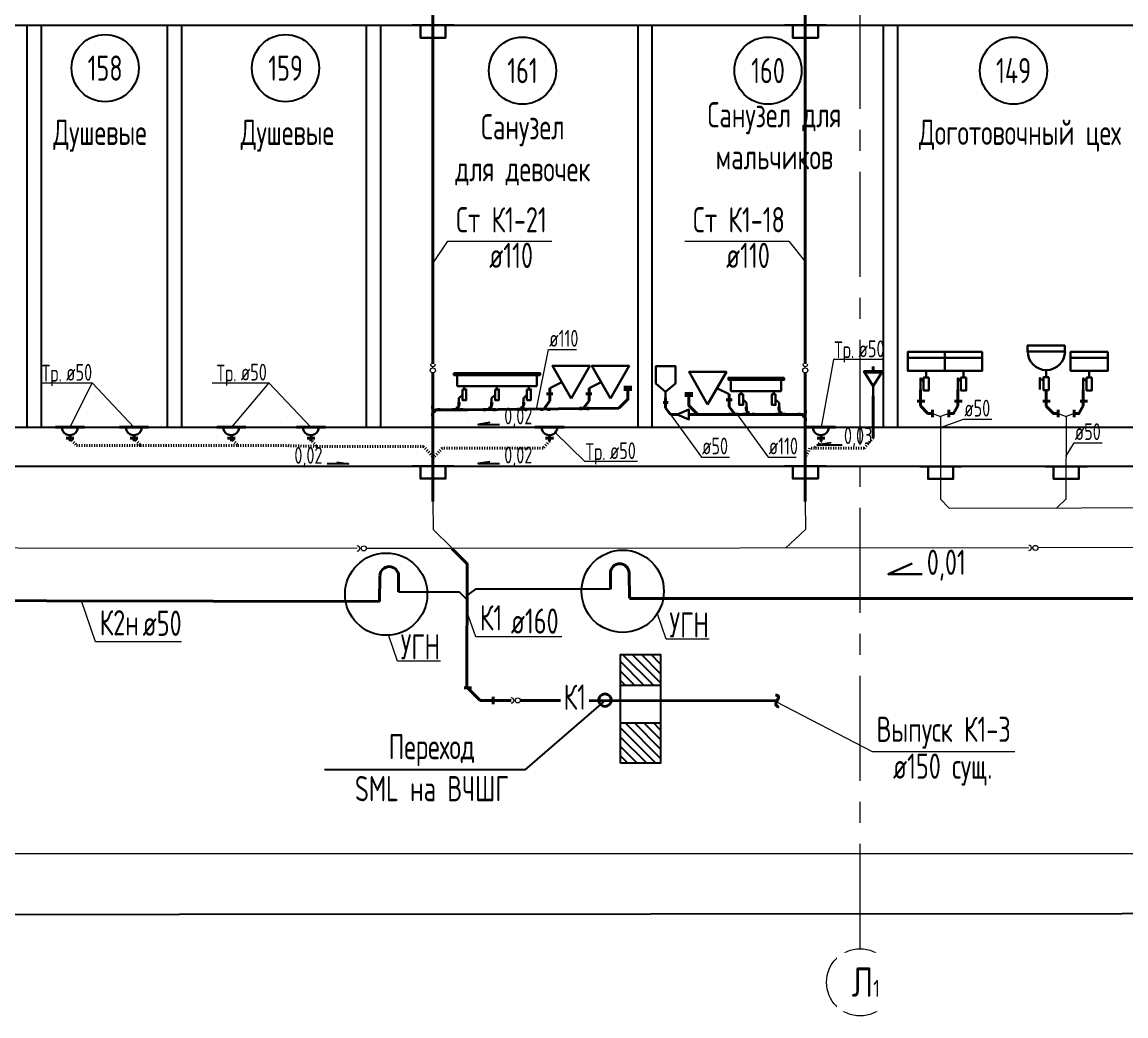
# Model space of a CAD drawing. Header units: millimetres. Extents: x -8689834 to 9420486, y -73560 to 166298.
# Drawn here: x -236295 to -223147, y -58947 to -47115 of the extents above; entities that cross this region are included whole.
import ezdxf
from ezdxf.enums import TextEntityAlignment as Align

# ---------------------------------------------------------------- set-up
doc = ezdxf.new("R2010")
doc.units = ezdxf.units.MM
doc.header["$MEASUREMENT"] = 0
doc.linetypes.add('ACAD_ISO03W100', pattern=[30, 12, -18])
doc.linetypes.add('CENTER', pattern=[2, 1.25, -0.25, 0.25, -0.25])
doc.layers.get('0').update_dxf_attribs({"color": 250, "lineweight": 9})
for name, color, linetype in [('PDF _0', 7, 'Continuous'), ('PDF __Razmer VK', 7, 'Continuous'), ('PDF __ВК-Text VK', 7, 'Continuous'), ('PDF __ВК-Text В1', 7, 'Continuous'), ('PDF __ВК-В1', 5, 'Continuous'), ('PDF __ВК-К3', 7, 'Continuous'), ('PDF __ВК-переход', 7, 'Continuous'), ('PDF __ВК-переход с пл. на чуг.', 1, 'Continuous'), ('PDF __ВК-питьевой фонтанчик', 7, 'Continuous'), ('PDF __ВК-противопожарные муфты', 1, 'Continuous'), ('PDF __ВК-стены', 7, 'Continuous'), ('PDF __ВК-текст Канал', 7, 'Continuous'), ('PDF __Пескоуловитель', 7, 'Continuous'), ('PDF __Сантехника', 7, 'Continuous'), ('АР_Кровля дорожки', 245, 'Continuous'), ('АР_Таблицы', 250, 'Continuous')]:
    doc.layers.add(name, color=color, linetype=linetype)
doc.layers.add('PDF __ВК-К1', color=7, linetype='Continuous', true_color=0xb80000)
doc.layers.add('PDF __ВК-К14н', color=190, linetype='Continuous', true_color=0x7f00ff)
for name, color, linetype, lineweight in [('АР_Маркер экспликации', 239, 'Continuous', 13), ('АР_Номер помещения', 1, 'Continuous', 25), ('АР_Оси', 195, 'Continuous', 9), ('АР_Помещения_площадь', 19, 'Continuous', 9), ('ВК_канализация', 32, 'Continuous', 15)]:
    doc.layers.add(name, color=color, linetype=linetype, lineweight=lineweight)
doc.styles.add('ISOCPEUR', font='isocpeur.ttf', dxfattribs={"width": 0.7})
doc.styles.get("Standard").update_dxf_attribs({"font": 'isocpeur.ttf', "width": 0.7})
doc.styles.add('ГОСТ 2.304', font='isocpeur.ttf', dxfattribs={"width": 0.7})

# ---------------------------------------------------------------- blocks, each defined once
blk = doc.blocks.new('*U1667')
at = {"layer": 'АР_Номер помещения', "color": 7}
blk.add_circle((-15720, 4793), 400, dxfattribs=at)
at = {"layer": 'АР_Помещения_площадь', "color": 7}
blk.add_line((-13545, 633), (-13545, 633), dxfattribs=at)
at = {"color": 7, "style": 'ISOCPEUR', "width": 0.7, "flags": 1}
blk.add_attdef('КАТЕГОРИЯ', (-499, -2092), '', height=250, dxfattribs=at)
at = {"layer": 'АР_Номер помещения', "color": 7, "style": 'ISOCPEUR', "width": 0.7}
blk.add_attdef('НОМЕР_ПОМЕЩЕНИЯ', text='', height=300, dxfattribs=at).set_placement((-15720, 4793), align=Align.MIDDLE_CENTER)
at = {"layer": 'АР_Помещения_площадь', "color": 7, "lineweight": 30, "width": 0.7, "flags": 104}
blk.add_attdef('ИМЯ_ПОМЕЩЕНИЯ', text='', height=100, dxfattribs=at).set_placement((158, 1217), align=Align.MIDDLE_CENTER)
at = {"layer": 'АР_Помещения_площадь', "color": 7, "style": 'ISOCPEUR', "width": 0.7}
blk.add_attdef('ПЛОЩАДЬ_ПОМЕЩЕНИЯ', text='', height=200, dxfattribs=at).set_placement((-13540, 880), align=Align.MIDDLE_RIGHT)

msp = doc.modelspace()

# ---------------------------------------------------------------- linework, layer by layer
at = {"layer": 'PDF _0', "color": 3, "lineweight": 30}
for centre in [(-235725.6, -51936.7), (-235725.6, -51936.7), (-234963.1, -51936.7), (-234963.1, -51936.7), (-233804.4, -51936.7), (-233804.4, -51936.7), (-232856, -51936.7), (-232856, -51936.7), (-230014, -51936.7), (-230014, -51936.7), (-226780.4, -51936.7), (-226780.4, -51936.7)]:
    msp.add_arc(centre, 95.2, 179.99999, 0.00001, dxfattribs=at)
at = {"layer": 'PDF __Razmer VK', "lineweight": 25}
for centre in [(-231957.8, -53925.9), (-229140.5, -53891.3)]:
    msp.add_circle(centre, 489.9, dxfattribs=at)
at = {"layer": 'PDF __ВК-Text VK', "lineweight": 30}
msp.add_lwpolyline([(-225694.8, -53559.6), (-225977.5, -53689.1), (-225574.8, -53689.1)], dxfattribs=at)
at = {"layer": 'PDF __ВК-Text В1', "lineweight": 25}
for points in [[(-230724.8, -51883.2), (-230861.1, -51906.2), (-230607.7, -51906.2)], [(-226657.8, -52123.3), (-226812.4, -52149.4), (-226524.9, -52149.4)], [(-232544, -52352.8), (-232407.7, -52375.8), (-232661.1, -52375.8)], [(-230724.8, -52348.8), (-230861.1, -52371.9), (-230607.7, -52371.9)]]:
    msp.add_lwpolyline(points, dxfattribs=at)
at = {"layer": 'PDF __ВК-В1', "color": 244, "lineweight": 40, "true_color": 0x991b1e}
for points in [[(-226965.4, -51185), (-226966.4, -40740.6)], [(-231401.2, -51185), (-231402.2, -46535.4)], [(-231402.2, -51754.6), (-231402.2, -51291.7)], [(-226966.4, -51754.6), (-226966.4, -51291.7)], [(-226158, -52064.5), (-226158, -52064.5), (-226158, -51564.1)], [(-231402.2, -52821.4), (-231402.2, -51754.6)], [(-226966.4, -52821.4), (-226966.4, -51754.6)]]:
    msp.add_lwpolyline(points, dxfattribs=at)
at = {"layer": 'PDF __ВК-В1', "lineweight": 40}
msp.add_lwpolyline([(-226158, -51272), (-226158, -51217)], dxfattribs=at)
at = {"layer": 'PDF __ВК-К1', "color": 244, "lineweight": 40, "true_color": 0x991b1e}
for points in [[(-229974.8, -51540.1), (-230047.3, -51540.1)], [(-230009.3, -51474.4), (-230009.3, -51623)], [(-229506.5, -51540.1), (-229579, -51540.1)], [(-229541, -51474.4), (-229541, -51623)], [(-229185.9, -51713), (-229079.1, -51606.2), (-229079.1, -51487.6)], [(-229128.9, -51461.5), (-229031.7, -51461.5)], [(-229128.9, -51487.6), (-229031.7, -51487.6)], [(-228303.8, -51535.1), (-228401, -51535.1)], [(-231072.3, -51655.8), (-231108.8, -51655.8)], [(-231091.4, -51692.2), (-231091.4, -51655.8)], [(-230683.7, -51655.8), (-230720.1, -51655.8)], [(-230702.8, -51690.9), (-230702.8, -51654.5)], [(-230303.8, -51655.8), (-230340.2, -51655.8)], [(-230321.2, -51687.1), (-230321.2, -51650.7)], [(-230009.3, -51623), (-230081.8, -51722.2)], [(-229541, -51623), (-229613.6, -51716.2)], [(-228657.5, -51645.7), (-228599.5, -51645.7)], [(-228629.9, -51590.5), (-228629.9, -51709.3)], [(-228303.8, -51561.2), (-228401, -51561.2)], [(-228246.8, -51786.6), (-228353.6, -51679.8), (-228353.6, -51561.2)], [(-227908.4, -51611), (-227835.9, -51611)], [(-227873.9, -51545.4), (-227873.9, -51693.9)], [(-231384.6, -51700.9), (-231421.1, -51700.9)], [(-231421.1, -51700.9), (-231384.6, -51700.9)], [(-231421.1, -51789.4), (-231384.6, -51789.4)], [(-231384.6, -51789.4), (-231421.1, -51789.4)], [(-231402.2, -51789.4), (-231402.2, -51766.8), (-231365.5, -51730.4)], [(-231384.6, -51730.4), (-231384.6, -51766.8)], [(-230987.3, -51730.4), (-231315.2, -51730.4), (-231365.5, -51730.4), (-231329.1, -51730.4)], [(-231329.1, -51711.3), (-231329.1, -51747.7)], [(-231150.4, -51730.4), (-231127.9, -51730.4), (-231091.4, -51692.2)], [(-231150.4, -51747.7), (-231150.4, -51711.3)], [(-231091.4, -51711.3), (-231127.9, -51711.3)], [(-231061.9, -51730.4), (-231127.9, -51730.4)], [(-231061.9, -51711.3), (-231061.9, -51747.7)], [(-229185.9, -51713), (-230987.3, -51731.5)], [(-230787, -51711.3), (-230787, -51747.7)], [(-230761.8, -51729.1), (-230739.2, -51729.1), (-230702.8, -51690.9)], [(-230702.8, -51710), (-230739.2, -51710)], [(-230673.3, -51711.3), (-230673.3, -51747.7)], [(-230381.9, -51725.3), (-230357.6, -51725.3), (-230321.2, -51687.1)], [(-230381.9, -51742.6), (-230381.9, -51706.2)], [(-230321.2, -51706.2), (-230357.6, -51706.2)], [(-230298.1, -51742.6), (-230298.1, -51706.2)], [(-230102.4, -51742.6), (-230102.4, -51706.2)], [(-230018.7, -51742.6), (-230018.7, -51706.2)], [(-229638.1, -51733.8), (-229638.1, -51697.4)], [(-229554.4, -51733.8), (-229554.4, -51697.4)], [(-228629.9, -51709.3), (-228571.9, -51786.6)], [(-228571.9, -51786.6), (-228491.5, -51786.6)], [(-228351.8, -51786.6), (-227053.4, -51786.6), (-227003, -51786.6), (-227039.5, -51786.6)], [(-227873.9, -51693.9), (-227801.3, -51787.2)], [(-227860.5, -51804.8), (-227860.5, -51768.3)], [(-227776.8, -51804.8), (-227776.8, -51768.3)], [(-227695.3, -51767.5), (-227695.3, -51803.9)], [(-227684.9, -51712), (-227648.4, -51712)], [(-227665.8, -51747.1), (-227665.8, -51710.7)], [(-227606.8, -51785.3), (-227629.3, -51785.3), (-227665.8, -51747.1)], [(-227665.8, -51766.2), (-227629.3, -51766.2)], [(-227581.6, -51767.5), (-227581.6, -51803.9)], [(-227306.7, -51767.5), (-227306.7, -51803.9)], [(-227306.7, -51786.6), (-227240.7, -51786.6)], [(-227296.2, -51712), (-227259.8, -51712)], [(-227277.2, -51748.4), (-227277.2, -51712)], [(-227218.2, -51786.6), (-227240.7, -51786.6), (-227277.2, -51748.4)], [(-227277.2, -51767.5), (-227240.7, -51767.5)], [(-227218.2, -51803.9), (-227218.2, -51767.5)], [(-227039.5, -51767.5), (-227039.5, -51803.9)], [(-226966.4, -51845.5), (-226966.4, -51823), (-227003, -51786.6)], [(-226984, -51757.1), (-226947.5, -51757.1)], [(-226947.5, -51757.1), (-226984, -51757.1)], [(-226984, -51786.6), (-226984, -51823)], [(-226947.5, -51845.5), (-226984, -51845.5)], [(-226984, -51845.5), (-226947.5, -51845.5)], [(-235897, -51938.8), (-235549.9, -51938.8)], [(-235723.5, -52103.9), (-235723.5, -52036.2)], [(-235723.5, -52103.9), (-235723.5, -52036.2)], [(-235134.5, -51938.8), (-234787.4, -51938.8)], [(-234960.9, -52103.9), (-234960.9, -52036.2)], [(-234960.9, -52103.9), (-234960.9, -52036.2)], [(-233975.8, -51938.8), (-233628.7, -51938.8)], [(-233802.3, -52103.9), (-233802.3, -52036.2)], [(-233802.3, -52103.9), (-233802.3, -52036.2)], [(-233027.5, -51938.8), (-232680.4, -51938.8)], [(-232853.9, -52103.9), (-232853.2, -52031.9)], [(-230185.4, -51938.8), (-229838.3, -51938.8)], [(-230011.9, -52103.9), (-230011.2, -52031.9)], [(-226951.8, -51938.8), (-226604.7, -51938.8)], [(-226778.3, -52103.9), (-226777.6, -52031.9)], [(-235676.9, -52070), (-235770.1, -52070)], [(-235676.9, -52070), (-235770.1, -52070)], [(-234914.4, -52070), (-235007.5, -52070)], [(-234914.4, -52070), (-235007.5, -52070)], [(-233755.7, -52070), (-233848.8, -52070)], [(-233755.7, -52070), (-233848.8, -52070)], [(-232807.4, -52070), (-232900.5, -52070)], [(-232807.4, -52070), (-232900.5, -52070)], [(-229965.3, -52070), (-230058.4, -52070)], [(-229965.3, -52070), (-230058.4, -52070)], [(-226731.7, -52070), (-226824.8, -52070)], [(-226731.7, -52070), (-226824.8, -52070)], [(-231177, -53380.8), (-230995, -53562.8), (-230996.3, -55033.7)], [(-230941.2, -55042.1), (-231030.1, -55042.1)], [(-231000.5, -55029.4), (-230839.7, -55190.3)], [(-230839.7, -55190.3), (-230468, -55190.9)], [(-230683, -55148), (-230683, -55236.8)], [(-230361.3, -55190.3), (-229883, -55190.3)], [(-229540.1, -55190.3), (-227300.8, -55194.5)]]:
    msp.add_lwpolyline(points, dxfattribs=at)
at = {"layer": 'PDF __ВК-К1', "color": 30, "lineweight": 40, "true_color": 0xf26722}
for points in [[(-225594.1, -51495.1), (-225594.1, -51685.6)], [(-225149.6, -51495.1), (-225149.6, -51685.6)], [(-224098.6, -51495.5), (-224098.6, -51686)], [(-223654.1, -51495.1), (-223654.1, -51685.6)], [(-225632.2, -51626.3), (-225543.3, -51626.3)], [(-225187.7, -51626.3), (-225098.8, -51626.3)], [(-224136.7, -51626.7), (-224047.8, -51626.7)], [(-223692.2, -51626.3), (-223603.3, -51626.3)], [(-225450.1, -51774.5), (-225505.2, -51774.5), (-225594.1, -51685.6)], [(-225450.1, -51730), (-225450.1, -51818.9)], [(-225256.9, -51730.6), (-225257.4, -51819.5)], [(-225257.1, -51775), (-225202.1, -51775.3), (-225149.6, -51685.6)], [(-223954.6, -51774.9), (-224009.7, -51774.9), (-224098.6, -51686)], [(-223954.6, -51730.4), (-223954.6, -51819.3)], [(-223761.4, -51730.6), (-223761.9, -51819.5)], [(-223761.6, -51775), (-223706.6, -51775.3), (-223654.1, -51685.6)]]:
    msp.add_lwpolyline(points, dxfattribs=at)
at = {"layer": 'PDF __ВК-К1', "lineweight": 40}
for points in [[(-235897, -51938.8), (-235549.9, -51938.8)], [(-235134.5, -51938.8), (-234787.4, -51938.8)], [(-233975.8, -51938.8), (-233628.7, -51938.8)], [(-233027.5, -51938.8), (-232680.4, -51938.8)], [(-230185.4, -51938.8), (-229838.3, -51938.8)], [(-226951.8, -51938.8), (-226604.7, -51938.8)]]:
    msp.add_lwpolyline(points, dxfattribs=at)
at = {"layer": 'PDF __ВК-К1', "color": 244, "linetype": 'ACAD_ISO03W100', "lineweight": 40, "true_color": 0x991b1e}
for points in [[(-226158, -52064.5), (-226263.3, -52188.5), (-226854.5, -52188.5), (-226854.5, -52188.5)], [(-235723.5, -52070), (-235647.3, -52154.7), (-235168.7, -52154.7), (-234884.7, -52154.7)], [(-234960.9, -52070), (-234884.7, -52154.7), (-234406.1, -52154.7), (-233726.1, -52154.7)], [(-233802.3, -52070), (-233726.1, -52154.7), (-233247.5, -52154.7), (-232784.2, -52167)], [(-232860.4, -52082.3), (-232784.2, -52167), (-231515.8, -52167), (-231405.7, -52281.3)], [(-230011.9, -52103.9), (-230088.1, -52188.5), (-231289.5, -52188.5), (-231399.6, -52302.8)], [(-226778.3, -52103.9), (-226854.5, -52188.5), (-226911.3, -52188.5), (-226966.4, -52302.8)]]:
    msp.add_lwpolyline(points, dxfattribs=at)
at = {"layer": 'PDF __ВК-К14н', "color": 152, "lineweight": 40, "true_color": 0x2776bb}
for points in [[(-232033, -53712.5), (-232039, -54013)], [(-231810.6, -53707.7), (-231810.6, -53900)], [(-229287.7, -53673.1), (-229287.7, -53865.5)], [(-229065.4, -53673.6), (-229059.4, -53974.2)], [(-232039, -54013), (-245917.4, -53985.3)], [(-229059.3, -53978.5), (-209043.9, -53977.4)]]:
    msp.add_lwpolyline(points, dxfattribs=at)
for centre, start, end in [((-231921.8, -53709.5), 0.93931, 179.31883), ((-229176.6, -53674.9), 0.68117, 179.06069)]:
    msp.add_arc(centre, 111.2, start, end, dxfattribs=at)
at = {"layer": 'PDF __ВК-К3', "lineweight": 25}
msp.add_lwpolyline([(-229167.6, -55939.5), (-229167.6, -54644.2), (-228689.3, -54644.2), (-228689.3, -55939.5)], close=True, dxfattribs=at)
for points in [[(-228773.9, -55008.3), (-229142.2, -54644.2)], [(-228689.3, -54982.9), (-229027.9, -54644.2)], [(-228689.3, -54872.8), (-228917.8, -54644.2)], [(-228689.3, -54758.5), (-228803.6, -54644.2)], [(-228689.3, -54648.5), (-228693.5, -54644.2)], [(-228888.2, -55008.3), (-229167.6, -54728.9)], [(-228998.3, -55008.3), (-229167.6, -54843.2)], [(-229112.6, -55008.3), (-229167.6, -54953.2)], [(-229167.6, -55008.3), (-228689.3, -55008.3)], [(-229167.6, -55457), (-228689.3, -55457)], [(-228689.3, -55880.3), (-229112.6, -55457)], [(-228689.3, -55770.2), (-228998.3, -55457)], [(-228689.3, -55655.9), (-228888.2, -55457)], [(-228689.3, -55545.9), (-228773.9, -55457)], [(-228744.3, -55939.5), (-229167.6, -55516.2)], [(-228854.4, -55939.5), (-229167.6, -55626.3)], [(-228968.6, -55939.5), (-229167.6, -55740.6)], [(-229078.7, -55939.5), (-229167.6, -55850.6)]]:
    msp.add_lwpolyline(points, dxfattribs=at)
at = {"layer": 'PDF __ВК-переход', "lineweight": 25}
msp.add_lwpolyline([(-228351.8, -51845.8), (-228351.8, -51727.3), (-228491.5, -51786.6), (-228351.8, -51845.8), (-228351.8, -51727.3), (-228491.5, -51786.6), (-228351.8, -51845.8), (-228491.5, -51786.6), (-228351.8, -51727.3)], close=True, dxfattribs=at)
at = {"layer": 'PDF __ВК-переход с пл. на чуг.', "lineweight": 40}
msp.add_circle((-229351.7, -55188.2), 74.1, dxfattribs=at)
at = {"layer": 'PDF __ВК-питьевой фонтанчик', "lineweight": 30}
for points in [[(-226158, -51449.8), (-226268.1, -51272), (-226048, -51272), (-226158, -51449.8), (-226158, -51564.1)], [(-226255.4, -51288.9), (-226056.4, -51288.9)]]:
    msp.add_lwpolyline(points, dxfattribs=at)
at = {"layer": 'PDF __ВК-противопожарные муфты', "lineweight": 30}
for points in [[(-231647.7, -47153.2), (-231402.2, -47153.2), (-231152.5, -47153.2)], [(-231550.4, -47153.2), (-231550.4, -47301.4), (-231249.8, -47301.4), (-231249.8, -47153.2)], [(-227211.9, -47153.2), (-226966.4, -47153.2), (-226716.6, -47153.2)], [(-227114.5, -47153.2), (-227114.5, -47301.4), (-226814, -47301.4), (-226814, -47153.2)], [(-231647.7, -52402.3), (-231402.2, -52402.3), (-231152.5, -52402.3)], [(-231550.4, -52402.3), (-231550.4, -52550.5), (-231249.8, -52550.5), (-231249.8, -52402.3)], [(-227211.9, -52402.3), (-226966.4, -52402.3), (-226716.6, -52402.3)], [(-227114.5, -52402.3), (-227114.5, -52550.5), (-226814, -52550.5), (-226814, -52402.3)], [(-225601, -52406.6), (-225355.5, -52406.6), (-225105.7, -52406.6)], [(-225503.6, -52406.6), (-225503.6, -52554.7), (-225203.1, -52554.7), (-225203.1, -52406.6)], [(-224105.5, -52406.6), (-223860, -52406.6), (-223610.2, -52406.6)], [(-224008.1, -52406.6), (-224008.1, -52554.7), (-223707.6, -52554.7), (-223707.6, -52406.6)]]:
    msp.add_lwpolyline(points, dxfattribs=at)
at = {"layer": 'PDF __ВК-стены', "color": 18, "lineweight": 25, "true_color": 0x000000}
for points in [[(-251092.7, -47153.2), (-171723.3, -47153.2)], [(-236236.9, -47165.5), (-236236.9, -51949)], [(-236067.5, -47165.5), (-236067.5, -51949)], [(-234565.6, -47165.5), (-234565.6, -51949)], [(-234396.3, -47165.5), (-234396.3, -51949)], [(-232195.2, -47165.5), (-232195.2, -51949)], [(-232025.9, -47165.5), (-232025.9, -51949)], [(-228962.1, -47153.2), (-228962.1, -51936.7)], [(-228792.8, -47153.2), (-228792.8, -51936.7)], [(-226037.3, -47153.2), (-226037.3, -51936.7)], [(-225868, -47153.2), (-225868, -51936.7)], [(-251092.7, -51936.7), (-171723.3, -51936.7)], [(-251092.7, -52402.3), (-172011.2, -52402.3)], [(-251092.7, -52402.3), (-171723.3, -52402.3)], [(-251262.1, -57746.2), (-116540.8, -57651.4)]]:
    msp.add_lwpolyline(points, dxfattribs=at)
at = {"layer": 'PDF __ВК-текст Канал', "lineweight": 25}
msp.add_lwpolyline([(-229370.8, -55207.2), (-230306.3, -56015.7), (-230357.1, -56015.7), (-232693.7, -56015.7)], dxfattribs=at)
at = {"layer": 'PDF __Пескоуловитель', "lineweight": 40}
msp.add_lwpolyline([(-227322, -55122.6), (-227309.3, -55126.8), (-227300.8, -55131), (-227296.6, -55135.3), (-227292.4, -55135.3), (-227288.1, -55139.5), (-227283.9, -55143.7), (-227283.9, -55148), (-227283.9, -55152.2), (-227283.9, -55156.4), (-227283.9, -55160.6), (-227288.1, -55164.9), (-227288.1, -55169.1), (-227292.4, -55177.6), (-227296.6, -55181.8), (-227300.8, -55194.5), (-227305.1, -55203), (-227309.3, -55207.2), (-227313.5, -55211.4), (-227313.5, -55219.9), (-227317.8, -55224.1), (-227317.8, -55228.4), (-227317.8, -55232.6), (-227317.8, -55236.8), (-227317.8, -55241.1), (-227313.5, -55245.3), (-227313.5, -55249.5), (-227309.3, -55249.5), (-227305.1, -55253.8), (-227300.8, -55258), (-227296.6, -55262.2), (-227292.4, -55266.5), (-227279.7, -55274.9)], dxfattribs=at)
at = {"layer": 'PDF __Сантехника', "lineweight": 30}
for points in [[(-223876.3, -50966.3), (-224320.8, -50966.3), (-224320.8, -51038.3), (-223876.3, -51038.3)], [(-225302, -51042.1), (-225746.4, -51042.1), (-225746.4, -51114.1), (-225302, -51114.1)], [(-225302, -51114.1), (-225746.4, -51114.1), (-225746.4, -51266.5), (-225302, -51266.5)], [(-224857.5, -51042.1), (-225302, -51042.1), (-225302, -51114.1), (-224857.5, -51114.1)], [(-224857.5, -51114.1), (-225302, -51114.1), (-225302, -51266.5), (-224857.5, -51266.5)], [(-223362, -51042.1), (-223806.5, -51042.1), (-223806.5, -51114.1), (-223362, -51114.1)], [(-223362, -51114.1), (-223806.5, -51114.1), (-223806.5, -51266.5), (-223362, -51266.5)], [(-229753.7, -51595.3), (-229532.6, -51208.4), (-229978.2, -51208.4)], [(-229285.4, -51595.3), (-229064.3, -51208.4), (-229510, -51208.4)], [(-231152.1, -51293.2), (-230125.1, -51293.2), (-230125.1, -51317.5), (-231152.1, -51317.5)], [(-228129.5, -51666.3), (-228350.6, -51279.4), (-227904.9, -51279.4)], [(-227216.4, -51349.4), (-227882.5, -51349.4), (-227882.5, -51373.7), (-227216.4, -51373.7)], [(-225492.5, -51346.9), (-225556, -51346.9), (-225556, -51499.3), (-225492.5, -51499.3)], [(-225048, -51346.9), (-225111.5, -51346.9), (-225111.5, -51499.3), (-225048, -51499.3)], [(-224066.8, -51343.1), (-224130.3, -51343.1), (-224130.3, -51495.5), (-224066.8, -51495.5)], [(-223552.5, -51346.9), (-223616, -51346.9), (-223616, -51499.3), (-223552.5, -51499.3)], [(-231049.8, -51489.2), (-231004.7, -51489.2), (-231004.7, -51615.9), (-231049.8, -51615.9)], [(-230661.2, -51489.2), (-230616.1, -51489.2), (-230616.1, -51615.9), (-230661.2, -51615.9)], [(-230281.2, -51489.2), (-230234.4, -51489.2), (-230234.4, -51615.9), (-230281.2, -51615.9)], [(-227707.4, -51545.4), (-227752.5, -51545.4), (-227752.5, -51672.1), (-227707.4, -51672.1)], [(-227318.8, -51545.4), (-227363.9, -51545.4), (-227363.9, -51672.1), (-227318.8, -51672.1)]]:
    msp.add_lwpolyline(points, close=True, dxfattribs=at)
for points in [[(-228629.9, -51590.5), (-228629.9, -51518.7), (-228745.9, -51416.6), (-228745.9, -51212.3), (-228511.2, -51212.3), (-228511.2, -51416.6), (-228629.9, -51518.7)], [(-225524.2, -51266.5), (-225524.2, -51346.9)], [(-225079.7, -51266.5), (-225079.7, -51346.9)], [(-224096.4, -51262.7), (-224096.4, -51343.1)], [(-223584.2, -51266.5), (-223584.2, -51346.9)], [(-231114, -51451.1), (-231114, -51317.5)], [(-230336.7, -51317.5), (-230163.2, -51317.5)], [(-230163.2, -51451.1), (-230163.2, -51317.5)], [(-229864.2, -51401.9), (-230009.3, -51474.4)], [(-229396, -51401.9), (-229541, -51474.4)], [(-227851.7, -51507.2), (-227851.7, -51373.7)], [(-227254.6, -51507.2), (-227254.6, -51373.7)], [(-225556, -51393.5), (-225594.1, -51355.4), (-225594.1, -51495.1)], [(-225111.5, -51393.5), (-225149.6, -51355.4), (-225149.6, -51495.1)], [(-224130.3, -51389.6), (-224172.6, -51351.5), (-224172.6, -51491.2)], [(-223616, -51393.5), (-223654.1, -51355.4), (-223654.1, -51495.1)], [(-230163.2, -51451.1), (-231114, -51451.1)], [(-231027.2, -51451.1), (-231027.2, -51489.2)], [(-230638.6, -51451.1), (-230638.6, -51489.2)], [(-230258.7, -51451.1), (-230258.7, -51489.2)], [(-228018.9, -51472.8), (-227873.9, -51545.4)], [(-227851.7, -51507.2), (-227254.6, -51507.2)], [(-227730, -51507.2), (-227730, -51545.4)], [(-227341.4, -51507.2), (-227341.4, -51545.4)], [(-231091.4, -51593.3), (-231049.8, -51553.4)], [(-231091.4, -51655.8), (-231091.4, -51593.3)], [(-230702.8, -51593.3), (-230661.2, -51553.4)], [(-230702.8, -51655.8), (-230702.8, -51593.3)], [(-230321.1, -51593.3), (-230281.2, -51553.4)], [(-230321.1, -51655.8), (-230321.1, -51593.3)], [(-227665.8, -51649.5), (-227707.4, -51609.6)], [(-227665.8, -51712), (-227665.8, -51649.5)], [(-227277.2, -51649.5), (-227318.8, -51609.6)], [(-227277.2, -51712), (-227277.2, -51649.5)]]:
    msp.add_lwpolyline(points, dxfattribs=at)
msp.add_arc((-224094.3, -51036.2), 222.2, 180, 0, dxfattribs=at)
at = {"layer": 'АР_Кровля дорожки', "color": 152, "ltscale": 500, "true_color": 0x2776bb}
for points in [[(-231810.6, -53900), (-231087, -53900), (-230995.4, -53990.4)], [(-229287.7, -53865.5), (-230893.2, -53865.5), (-230995.3, -53936.8)]]:
    msp.add_lwpolyline(points, dxfattribs=at)
at = {"layer": 'АР_Оси', "color": 18, "linetype": 'CENTER', "ltscale": 1000, "true_color": 0x000000}
msp.add_line((-226312.8, -58146.7), (-226312.8, -33799.7), dxfattribs=at)
at = {"layer": 'АР_Оси', "color": 18, "ltscale": 0.5, "true_color": 0x000000}
msp.add_circle((-226312.8, -58546.7), 400, dxfattribs=at)
at = {"layer": 'ВК_канализация', "color": 18, "lineweight": 13, "ltscale": 500, "true_color": 0x000000}
for points in [[(-231402.2, -49989.9), (-231223.5, -49722.1), (-229984.4, -49722.1)], [(-228402.3, -49722.1), (-227163.2, -49722.1), (-226960.1, -49976.9)], [(-230168.8, -51723.1), (-230024.3, -51012.8), (-229689.1, -51012.8)], [(-226037.3, -51131.9), (-226629.2, -51131.9), (-226778.3, -51938.8)], [(-236067.5, -51411.6), (-235460.9, -51411.6), (-235725.6, -51936.7)], [(-235460.9, -51411.6), (-234958.9, -51940.9)], [(-234030.3, -51409.5), (-233355.9, -51409.5), (-233802.3, -51938.8)], [(-233355.9, -51409.5), (-232853.9, -51938.8)], [(-228571.9, -51786.6), (-228203.6, -52294.6), (-227868.4, -52294.6)], [(-227776.8, -51786.6), (-227408.5, -52294.6), (-227073.3, -52294.6)], [(-225354.1, -51940.9), (-225080.4, -51843.9), (-224745.2, -51843.9)], [(-228966.3, -52344.7), (-229591.2, -52344.7), (-229945.4, -52002.8)], [(-223863.9, -52288.5), (-223763.9, -52123.9), (-223428.6, -52123.9)], [(-234395.1, -54494.6), (-235419, -54494.6), (-235589.1, -54005.9)], [(-229866.5, -54435.8), (-230890.4, -54435.8), (-230995.5, -54133.9)], [(-228109.9, -54462.7), (-228621.8, -54462.7), (-228726.9, -54160.9)], [(-231310.9, -54723.6), (-231822.9, -54723.6), (-231928, -54421.8)], [(-224471.7, -55803.5), (-226165.1, -55803.5), (-227311.4, -55209.3)]]:
    msp.add_lwpolyline(points, dxfattribs=at)
at = {"layer": 'ВК_канализация', "color": 244, "lineweight": 13, "ltscale": 500, "true_color": 0x991b1e}
for points in [[(-231401.8, -51231.7), (-231401.6, -51215)], [(-226966, -51231.7), (-226965.8, -51215)], [(-231402.2, -52821.4), (-231399.1, -53154.7), (-231181.9, -53371.8)], [(-226966.4, -52821.4), (-226963.3, -53154.7), (-227201.2, -53377.6)], [(-216780.4, -53139.8), (-217212.9, -53369.5), (-224194.9, -53375.1)], [(-232302.1, -53382.3), (-240388.1, -53376.1)], [(-231177, -53380.8), (-232195.4, -53380.3)], [(-224301.7, -53375.8), (-231177, -53380.8)], [(-224254.9, -53375.4), (-224271.7, -53375.5)], [(-232255.3, -53381.9), (-232272.1, -53382)], [(-230421.3, -55190.5), (-230438, -55190.7)]]:
    msp.add_lwpolyline(points, dxfattribs=at)
at = {"layer": 'ВК_канализация', "color": 30, "lineweight": 13, "ltscale": 500, "true_color": 0xf26722}
for points in [[(-225450.1, -51774.9), (-225353.7, -51809.6)], [(-225257.1, -51775.4), (-225353.7, -51809.6)], [(-223954.6, -51774.9), (-223858.2, -51809.6)], [(-223761.6, -51775.4), (-223858.2, -51809.6)], [(-225353.7, -51809.6), (-225356.6, -52796.6)], [(-223858.2, -51809.6), (-223861.1, -52796.6)], [(-225356.6, -52796.6), (-225253.6, -52902.7)], [(-223861.1, -52796.6), (-223971.6, -52899.6)], [(-225253.6, -52902.7), (-209475.6, -52864.1)]]:
    msp.add_lwpolyline(points, dxfattribs=at)
at = {"layer": 'ВК_канализация', "color": 7, "lineweight": 13, "ltscale": 500}
msp.add_lwpolyline([(-172011.2, -57016.1), (-251262.1, -57016.1)], dxfattribs=at)
at = {"layer": 'ВК_канализация', "color": 244, "lineweight": 13, "ltscale": 500, "true_color": 0x991b1e}
for centre in [(-231402.2, -51261.7), (-226966.4, -51261.7), (-232225.3, -53381.6), (-224224.9, -53375.1), (-230391.3, -55190.3)]:
    msp.add_circle(centre, 30, dxfattribs=at)
for centre, start, end in [((-231401.2, -51185), 179.27075, 359.27075), ((-226965.4, -51185), 179.27075, 359.27075), ((-232302.1, -53382.3), 270.50316, 90.50316), ((-224301.7, -53375.8), 270.50316, 90.50316), ((-230468, -55190.9), 270.50316, 90.50316)]:
    msp.add_arc(centre, 30, start, end, dxfattribs=at)

# ---------------------------------------------------------------- block references
at = {"layer": 'АР_Маркер экспликации', "color": 7}
ref = msp.add_blockref('*U1667', (-219586, -52456.6), dxfattribs=at)
ref.add_attrib('НОМЕР_ПОМЕЩЕНИЯ', '158', dxfattribs={"layer": 'АР_Номер помещения', "color": 7, "height": 300, "style": 'ISOCPEUR', "width": 0.7}).set_placement((-235305.7, -47663.2), align=Align.MIDDLE_CENTER)
ref = msp.add_blockref('*U1667', (-217436.6, -52456.6), dxfattribs=at)
ref.add_attrib('НОМЕР_ПОМЕЩЕНИЯ', '159', dxfattribs={"layer": 'АР_Номер помещения', "color": 7, "height": 300, "style": 'ISOCPEUR', "width": 0.7}).set_placement((-233156.4, -47663.2), align=Align.MIDDLE_CENTER)
ref = msp.add_blockref('*U1667', (-214614.7, -52486.1), dxfattribs=at)
ref.add_attrib('НОМЕР_ПОМЕЩЕНИЯ', '161', dxfattribs={"layer": 'АР_Номер помещения', "color": 7, "height": 300, "style": 'ISOCPEUR', "width": 0.7}).set_placement((-230334.5, -47692.8), align=Align.MIDDLE_CENTER)
ref = msp.add_blockref('*U1667', (-211690, -52486.1), dxfattribs=at)
ref.add_attrib('НОМЕР_ПОМЕЩЕНИЯ', '160', dxfattribs={"layer": 'АР_Номер помещения', "color": 7, "height": 300, "style": 'ISOCPEUR', "width": 0.7}).set_placement((-227409.7, -47692.8), align=Align.MIDDLE_CENTER)
ref = msp.add_blockref('*U1667', (-208765.2, -52486.1), dxfattribs=at)
ref.add_attrib('НОМЕР_ПОМЕЩЕНИЯ', '149', dxfattribs={"layer": 'АР_Номер помещения', "color": 7, "height": 300, "style": 'ISOCPEUR', "width": 0.7}).set_placement((-224484.9, -47692.8), align=Align.MIDDLE_CENTER)

# ---------------------------------------------------------------- texts
at = {"layer": 'АР_Таблицы', "ltscale": 100, "style": 'ISOCPEUR'}
for s, insert, char_height, width, attachment_point in [('\\pxi-1,l1,qc,t1,5;Санузел для \\Pмальчиков', (-229432.1, -48468.3), 300, 4196.36, 4), ('\\pxi-1,l1,qc,t1,5;Санузел \\Pдля девочек', (-232428.7, -48635.6), 300, 4196.36, 4), ('\\pxi-1,l1,qc,t1,5;Душевые', (-237464.7, -48468.3), 300, 4196.36, 4), ('\\pxi-1,l1,qc,t1,5;Душевые', (-235233.2, -48468.3), 300, 4196.36, 4), ('\\pxi-1,l1,qc,t1,5;Доготовочный цех', (-226507.4, -48468.3), 300, 4196.36, 4), ('\\pxi-1,l1,t1,5;Ст К1-21', (-231124.5, -49468.9), 300, 7500, 4), ('\\pxi-1,l1,t1,5;Ст К1-18', (-228303.3, -49468.9), 300, 7500, 4), ('\\pxi-1,l1,t1,5;ø110', (-230730.9, -49892.4), 300, 7500, 4), ('\\pxi-1,l1,t1,5;ø110', (-227909.7, -49892.4), 300, 7500, 4), ('\\pxi-1,l1,t1,5;ø110', (-230016.5, -50880.2), 200, 7500, 4), ('\\pxi-1,l1,t1,5;ø50', (-225072.7, -51711.3), 200, 7500, 4), ('\\pxi-1,l1,t1,5;0,02', (-230552.1, -51827.3), 200, 7500, 4), ('\\pxi-1,l1,t1,5;ø50', (-223756.1, -51991.2), 200, 7500, 4), ('\\pxi-1,l1,t1,5;ø50', (-228195.9, -52161.9), 200, 7500, 4), ('\\pxi-1,l1,t1,5;ø110', (-227400.8, -52161.9), 200, 7500, 4), ('\\pxi-1,l1,t1,5;0,03', (-226505.4, -52062.3), 200, 7500, 4), ('\\pxi-1,l1,t1,5;0,02', (-232716.7, -52296.8), 200, 7500, 6), ('\\pxi-1,l1,t1,5;0,02', (-230552.1, -52292.9), 200, 7500, 4)]:
    msp.add_mtext(s, dxfattribs=dict(at, insert=insert, char_height=char_height, width=width, attachment_point=attachment_point))
at = {"layer": 'ВК_канализация', "color": 18, "ltscale": 100, "true_color": 0x000000, "attachment_point": 4, "style": 'ISOCPEUR'}
for s, insert, char_height, width in [('Тр.', (-226620.3, -51043.5), 200, 5891.51), ('\\pxi-1,l1,t1,5;ø50', (-226331.8, -51005.3), 200, 7500), ('Тр.', (-236058.6, -51323.1), 200, 5891.51), ('\\pxi-1,l1,t1,5;ø50', (-235770.2, -51285), 200, 7500), ('Тр.', (-233977.8, -51321), 200, 5891.51), ('\\pxi-1,l1,t1,5;ø50', (-233689.3, -51282.9), 200, 7500), ('Тр.', (-229582.3, -52256.3), 200, 5891.51), ('\\pxi-1,l1,t1,5;ø50', (-229293.8, -52218.1), 200, 7500), ('0,01', (-225518.5, -53581.3), 300, 5891.51), ('К2н', (-235370.8, -54266.3), 300, 5891.51), ('\\pxi-1,l1,t1,5;ø50', (-234858.8, -54272.6), 300, 7500), ('К1', (-230842.2, -54207.5), 300, 5891.51), ('\\pxi-1,l1,t1,5;ø160', (-230473, -54246), 300, 7500), ('УГН', (-228584.1, -54291.8), 300, 5891.51), ('УГН', (-231785.2, -54552.7), 300, 5891.51), ('\\pxi-1,l1,t1,5;К1', (-229844.6, -55151.6), 300, 7500), ('Выпуск К1-3', (-226116.9, -55575.2), 300, 5891.51), ('\\pxi-1,l1,qc,t1,5;Переход \\PSML на ВЧШГ', (-232527.6, -55990.8), 300, 2224.257), ('\\pxi-1,l1,t1,5;ø150 сущ.', (-225920.9, -56014.1), 300, 7500)]:
    msp.add_mtext(s, dxfattribs=dict(at, insert=insert, char_height=char_height, width=width))

# ---------------------------------------------------------------- next in the draw order: texts
at = {"layer": 'АР_Оси', "color": 18, "true_color": 0x000000, "insert": (-226412.7, -58368.9), "char_height": 350, "width": 528.82, "attachment_point": 1, "line_spacing_factor": 1.149209, "style": 'ГОСТ 2.304', "bg_fill": 2}
msp.add_mtext('{\\W0.8;Л\\H0.57143x;1}', dxfattribs=at)

doc.saveas('drawing.dxf')
